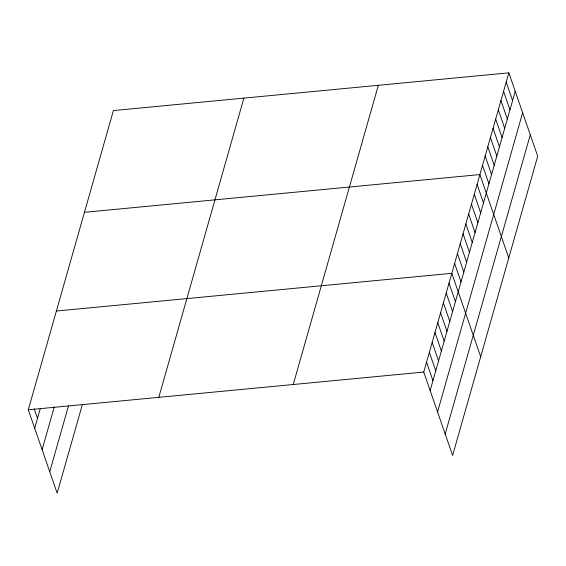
<?xml version="1.0" encoding="UTF-8"?>
<svg xmlns="http://www.w3.org/2000/svg" width="566" height="566" viewBox="0 0 566 566"><rect width="100%" height="100%" fill="white"/><g stroke="black" fill="none" stroke-linecap="round" stroke-linejoin="round"><path stroke-width="0.85" d="M82.445 404.287L57.173 493.156L28.3 409.784L113.391 110.575L508.827 72.844L537.7 156.216L452.609 455.425L423.743 372.06L508.827 72.844M34.696 428.264L40.313 408.518M42.11 449.68L54.279 406.89M49.751 471.74L68.472 405.914M158.798 397.332L243.882 98.123M293.245 384.505L378.336 85.296M430.139 390.533L515.23 91.317M437.553 411.949L522.644 112.733M445.194 434.016L530.285 134.8M84.461 212.307L479.897 174.576L508.77 257.947M56.381 311.045L451.817 273.314L480.69 356.686M28.3 409.784L423.743 372.06M506.202 82.091L512.598 100.571M503.57 91.338L509.966 109.818M500.938 100.585L507.341 119.065M498.313 109.839L504.709 128.312M495.682 119.086L502.077 137.559M493.05 128.333L499.445 146.813M490.418 137.58L496.821 156.06M487.793 146.827L494.189 165.307M485.161 156.082L491.557 174.554M482.529 165.329L488.925 183.801M477.088 184.452L483.491 202.925M474.287 194.322L480.683 212.802M471.478 204.199L477.874 222.679M468.669 214.075L475.065 232.548M465.86 223.945L472.256 242.425M463.052 233.822L469.447 252.295M460.243 243.691L466.639 262.171M457.434 253.568L463.837 272.048M454.625 263.445L461.028 281.918M449.015 283.191L455.411 301.664M446.206 293.068L452.602 311.541M443.397 302.937L449.793 321.417M440.589 312.814L446.984 331.287M437.78 322.684L444.176 341.164M434.971 332.56L441.374 351.04M432.162 342.437L438.565 360.91M429.353 352.307L435.756 370.787M426.552 362.183L432.948 380.656M34.165 408.751L37.505 418.387"/></g></svg>
